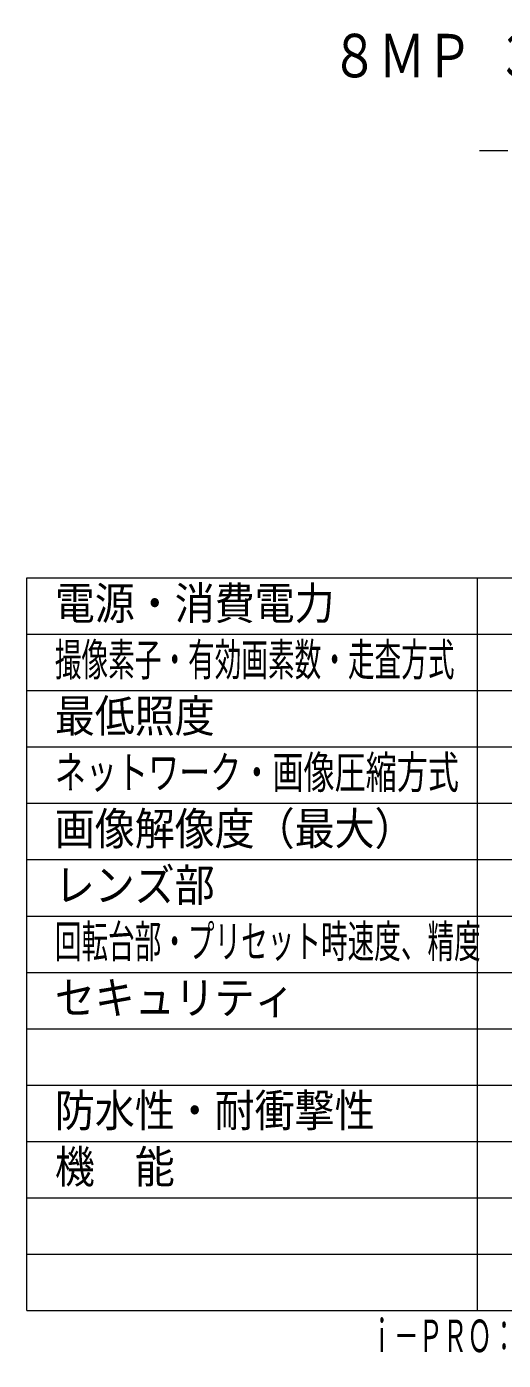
# Model space of a CAD drawing. Units: millimetres on the paper. Extents: x -63 to 64, y -59 to 59.
# Drawn here: x -62.5 to -20.2, y -59 to 59.3 of the extents above; entities that cross this region are included whole.
import ezdxf
from ezdxf.enums import TextEntityAlignment as Align

# ---------------------------------------------------------------- set-up
doc = ezdxf.new("R2010")
doc.units = ezdxf.units.MM
doc.layers.add('0-0_MOJI1', color=7, linetype='Continuous')
doc.layers.add('0-1_相当品', color=4, linetype='Continuous')
doc.layers.add('0-4_SUNPO', color=7, linetype='Continuous', lineweight=9)
doc.layers.add('0-5_WAKU', color=4, linetype='Continuous', lineweight=9)
doc.styles.add('ＭＳ ゴシック', font='')
doc.styles.get('ＭＳ ゴシック').set_extended_font_data('MS Gothic')

msp = doc.modelspace()

# ---------------------------------------------------------------- linework, layer by layer
at = {"layer": '0-4_SUNPO'}
msp.add_line((-19.857, 48.32), (-22.357, 48.32), dxfattribs=at)
at = {"layer": '0-5_WAKU', "color": 3}
for p, q in [((-62.544, -54.581), (-62.544, 10.419)), ((-62.544, 10.419), (62.456, 10.419)), ((-22.544, -54.581), (-22.544, 10.419)), ((-62.544, -54.581), (62.456, -54.581))]:
    msp.add_line(p, q, dxfattribs=at)
at = {"layer": '0-5_WAKU'}
for p, q in [((-62.544, 5.419), (62.456, 5.419)), ((-62.544, 0.419), (62.456, 0.419)), ((62.456, -4.581), (-62.544, -4.581)), ((62.456, -9.581), (-62.544, -9.581)), ((62.456, -14.581), (-62.544, -14.581)), ((-62.544, -19.581), (62.456, -19.581)), ((-62.544, -24.581), (62.456, -24.581)), ((-62.544, -29.581), (62.456, -29.581)), ((-62.544, -34.581), (62.456, -34.581)), ((-62.544, -39.581), (62.456, -39.581)), ((-62.544, -44.581), (62.456, -44.581)), ((-62.544, -49.581), (62.456, -49.581))]:
    msp.add_line(p, q, dxfattribs=at)

# ---------------------------------------------------------------- texts
at = {"layer": '0-0_MOJI1', "style": 'ＭＳ ゴシック'}
for s, height, width, p in [('８ＭＰ ３０倍 屋外ＩＲＰＴＺ（天井吊下金具付）', 3.849, 0.8, (-35.544, 53.679)), ('電源・消費電力', 2.889, 0.9, (-60.044, 5.864)), ('撮像素子・有効画素数・走査方式', 2.889, 0.6, (-60.044, 0.864)), ('最低照度', 2.889, 0.9, (-60.044, -4.136)), ('ネットワーク・画像圧縮方式', 2.889, 0.7, (-60.044, -9.136)), ('画像解像度（最大）', 2.889, 0.9, (-60.044, -14.136)), ('レンズ部', 2.889, 0.9, (-60.044, -19.136)), ('回転台部・プリセット時速度、精度', 2.886, 0.6, (-60.044, -24.136)), ('セキュリティ', 2.889, 0.9, (-60.044, -29.136)), ('防水性・耐衝撃性', 2.889, 0.9, (-60.044, -39.136)), ('機\u3000能', 2.889, 0.9, (-60.044, -44.136))]:
    msp.add_text(s, height=height, dxfattribs=dict(at, width=width)).set_placement(p, align=Align.BOTTOM_LEFT)
at = {"layer": '0-1_相当品', "style": 'ＭＳ ゴシック', "width": 0.55}
msp.add_text('ｉ－ＰＲＯ：ＷＶ－Ｓ６６７００－Ｚ３Ｌ＋ＷＶ－ＱＣＬ５０１ＷＵＸ＋ＷＶ－ＱＳＲ５０６－Ｗ', height=2.889, dxfattribs=at).set_placement((-32.104, -59.136), align=Align.BOTTOM_LEFT)

doc.saveas('drawing.dxf')
